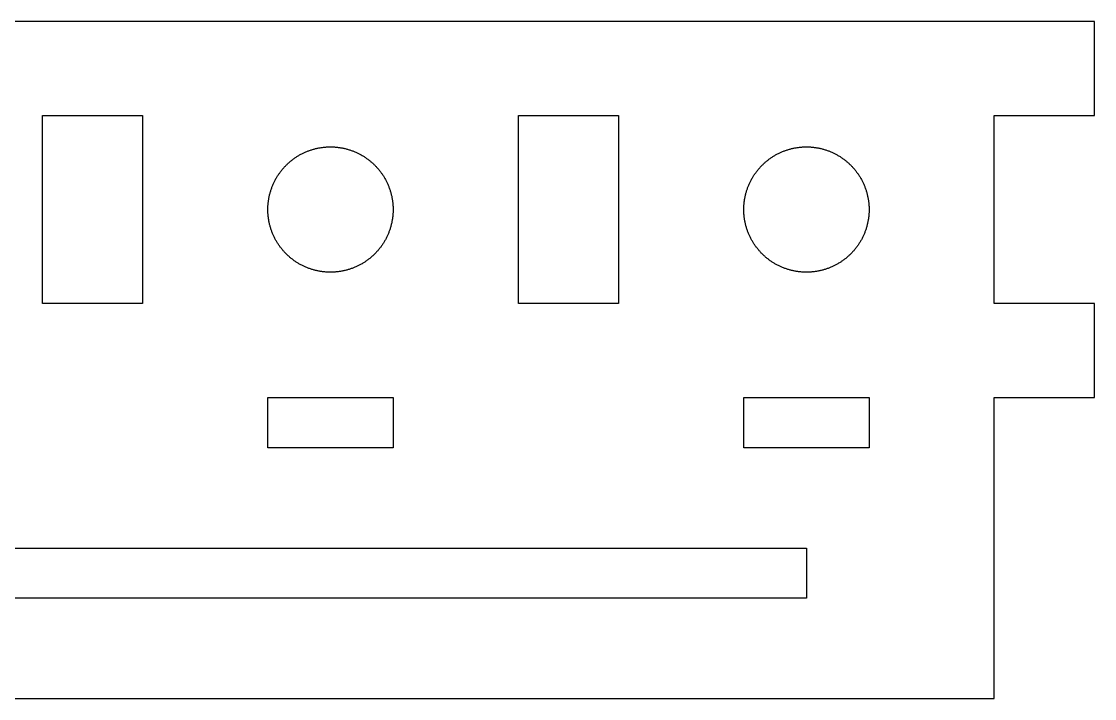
# Model space of a CAD drawing. Header units: metres. Extents: x -160 to 479, y -45 to 506.
# Drawn here: x 66.3 to 152, y 75 to 129 of the extents above; entities that cross this region are included whole.
import ezdxf

# ---------------------------------------------------------------- set-up
doc = ezdxf.new("R2010")
doc.units = ezdxf.units.M

msp = doc.modelspace()

# ---------------------------------------------------------------- linework, layer by layer
for p, q in [((152, 129), (-160, 129)), ((152, 121.5), (152, 129)), ((68, 106.5), (68, 121.5)), ((68, 121.5), (76, 121.5)), ((76, 121.5), (76, 106.5)), ((106, 106.5), (106, 121.5)), ((106, 121.5), (114, 121.5)), ((114, 121.5), (114, 106.5)), ((144, 106.5), (144, 121.5)), ((144, 121.5), (152, 121.5)), ((88.3209, 118.222), (88.3741, 118.255)), ((88.3741, 118.255), (88.4278, 118.288)), ((88.4278, 118.288), (88.4819, 118.32)), ((88.4819, 118.32), (88.5364, 118.351)), ((88.5364, 118.351), (88.5912, 118.382)), ((88.5912, 118.382), (88.6465, 118.411)), ((88.6465, 118.411), (88.7021, 118.441)), ((88.7021, 118.441), (88.7581, 118.469)), ((88.7581, 118.469), (88.8144, 118.497)), ((88.8144, 118.497), (88.8711, 118.524)), ((88.8711, 118.524), (88.9281, 118.551)), ((88.9281, 118.551), (88.9855, 118.576)), ((88.9855, 118.576), (89.0431, 118.601)), ((89.0431, 118.601), (89.1011, 118.625)), ((89.1011, 118.625), (89.1594, 118.649)), ((89.1594, 118.649), (89.2179, 118.672)), ((89.2179, 118.672), (89.2768, 118.694)), ((89.2768, 118.694), (89.3359, 118.715)), ((89.3359, 118.715), (89.3953, 118.735)), ((89.3953, 118.735), (89.4549, 118.755)), ((89.4549, 118.755), (89.5148, 118.774)), ((89.5148, 118.774), (89.5749, 118.793)), ((89.5749, 118.793), (89.6352, 118.81)), ((89.6352, 118.81), (89.6958, 118.827)), ((89.6958, 118.827), (89.7565, 118.843)), ((89.7565, 118.843), (89.8175, 118.858)), ((89.8175, 118.858), (89.8786, 118.873)), ((89.8786, 118.873), (89.94, 118.886)), ((89.94, 118.886), (90.0014, 118.899)), ((90.0014, 118.899), (90.0631, 118.911)), ((90.0631, 118.911), (90.1249, 118.923)), ((90.1249, 118.923), (90.1868, 118.933)), ((90.1868, 118.933), (90.2489, 118.943)), ((90.2489, 118.943), (90.311, 118.952)), ((90.311, 118.952), (90.3733, 118.961)), ((90.3733, 118.961), (90.4357, 118.968)), ((90.4357, 118.968), (90.4982, 118.975)), ((90.4982, 118.975), (90.5607, 118.981)), ((90.5607, 118.981), (90.6234, 118.986)), ((90.6234, 118.986), (90.686, 118.99)), ((90.686, 118.99), (90.7488, 118.994)), ((90.7488, 118.994), (90.8115, 118.996)), ((90.8115, 118.996), (90.8743, 118.998)), ((90.8743, 118.998), (90.9372, 119)), ((90.9372, 119), (91, 119)), ((91, 119), (91.0628, 119)), ((91.0628, 119), (91.1256, 118.998)), ((91.1256, 118.998), (91.1884, 118.996)), ((91.1884, 118.996), (91.2512, 118.994)), ((91.2512, 118.994), (91.3139, 118.99)), ((91.3139, 118.99), (91.3766, 118.986)), ((91.3766, 118.986), (91.4393, 118.981)), ((91.4393, 118.981), (91.5018, 118.975)), ((91.5018, 118.975), (91.5643, 118.968)), ((91.5643, 118.968), (91.6267, 118.961)), ((91.6267, 118.961), (91.6889, 118.952)), ((91.6889, 118.952), (91.7511, 118.943)), ((91.7511, 118.943), (91.8132, 118.933)), ((91.8132, 118.933), (91.8751, 118.923)), ((91.8751, 118.923), (91.9369, 118.911)), ((91.9369, 118.911), (91.9985, 118.899)), ((91.9985, 118.899), (92.06, 118.886)), ((92.06, 118.886), (92.1214, 118.873)), ((92.1214, 118.873), (92.1825, 118.858)), ((92.1825, 118.858), (92.2434, 118.843)), ((92.2434, 118.843), (92.3042, 118.827)), ((92.3042, 118.827), (92.3647, 118.81)), ((92.3647, 118.81), (92.4251, 118.793)), ((92.4251, 118.793), (92.4852, 118.774)), ((92.4852, 118.774), (92.5451, 118.755)), ((92.5451, 118.755), (92.6047, 118.735)), ((92.6047, 118.735), (92.6641, 118.715)), ((92.6641, 118.715), (92.7232, 118.694)), ((92.7232, 118.694), (92.7821, 118.672)), ((92.7821, 118.672), (92.8406, 118.649)), ((92.8406, 118.649), (92.8989, 118.625)), ((92.8989, 118.625), (92.9569, 118.601)), ((92.9569, 118.601), (93.0145, 118.576)), ((93.0145, 118.576), (93.0719, 118.551)), ((93.0719, 118.551), (93.1289, 118.524)), ((93.1289, 118.524), (93.1856, 118.497)), ((93.1856, 118.497), (93.2419, 118.469)), ((93.2419, 118.469), (93.2979, 118.441)), ((93.2979, 118.441), (93.3535, 118.411)), ((93.3535, 118.411), (93.4088, 118.382)), ((93.4088, 118.382), (93.4636, 118.351)), ((93.4636, 118.351), (93.5181, 118.32)), ((93.5181, 118.32), (93.5722, 118.288)), ((93.5722, 118.288), (93.6259, 118.255)), ((93.6259, 118.255), (93.6791, 118.222)), ((126.321, 118.222), (126.374, 118.255)), ((126.374, 118.255), (126.428, 118.288)), ((126.428, 118.288), (126.482, 118.32)), ((126.482, 118.32), (126.536, 118.351)), ((126.536, 118.351), (126.591, 118.382)), ((126.591, 118.382), (126.646, 118.411)), ((126.646, 118.411), (126.702, 118.441)), ((126.702, 118.441), (126.758, 118.469)), ((126.758, 118.469), (126.814, 118.497)), ((126.814, 118.497), (126.871, 118.524)), ((126.871, 118.524), (126.928, 118.551)), ((126.928, 118.551), (126.985, 118.576)), ((126.985, 118.576), (127.043, 118.601)), ((127.043, 118.601), (127.101, 118.625)), ((127.101, 118.625), (127.159, 118.649)), ((127.159, 118.649), (127.218, 118.672)), ((127.218, 118.672), (127.277, 118.694)), ((127.277, 118.694), (127.336, 118.715)), ((127.336, 118.715), (127.395, 118.735)), ((127.395, 118.735), (127.455, 118.755)), ((127.455, 118.755), (127.515, 118.774)), ((127.515, 118.774), (127.575, 118.793)), ((127.575, 118.793), (127.635, 118.81)), ((127.635, 118.81), (127.696, 118.827)), ((127.696, 118.827), (127.757, 118.843)), ((127.757, 118.843), (127.818, 118.858)), ((127.818, 118.858), (127.879, 118.873)), ((127.879, 118.873), (127.94, 118.886)), ((127.94, 118.886), (128.001, 118.899)), ((128.001, 118.899), (128.063, 118.911)), ((128.063, 118.911), (128.125, 118.923)), ((128.125, 118.923), (128.187, 118.933)), ((128.187, 118.933), (128.249, 118.943)), ((128.249, 118.943), (128.311, 118.952)), ((128.311, 118.952), (128.373, 118.961)), ((128.373, 118.961), (128.436, 118.968)), ((128.436, 118.968), (128.498, 118.975)), ((128.498, 118.975), (128.561, 118.981)), ((128.561, 118.981), (128.623, 118.986)), ((128.623, 118.986), (128.686, 118.99)), ((128.686, 118.99), (128.749, 118.994)), ((128.749, 118.994), (128.812, 118.996)), ((128.812, 118.996), (128.874, 118.998)), ((128.874, 118.998), (128.937, 119)), ((128.937, 119), (129, 119)), ((129, 119), (129.063, 119)), ((129.063, 119), (129.126, 118.998)), ((129.126, 118.998), (129.188, 118.996)), ((129.188, 118.996), (129.251, 118.994)), ((129.251, 118.994), (129.314, 118.99)), ((129.314, 118.99), (129.377, 118.986)), ((129.377, 118.986), (129.439, 118.981)), ((129.439, 118.981), (129.502, 118.975)), ((129.502, 118.975), (129.564, 118.968)), ((129.564, 118.968), (129.627, 118.961)), ((129.627, 118.961), (129.689, 118.952)), ((129.689, 118.952), (129.751, 118.943)), ((129.751, 118.943), (129.813, 118.933)), ((129.813, 118.933), (129.875, 118.923)), ((129.875, 118.923), (129.937, 118.911)), ((129.937, 118.911), (129.999, 118.899)), ((129.999, 118.899), (130.06, 118.886)), ((130.06, 118.886), (130.121, 118.873)), ((130.121, 118.873), (130.182, 118.858)), ((130.182, 118.858), (130.243, 118.843)), ((130.243, 118.843), (130.304, 118.827)), ((130.304, 118.827), (130.365, 118.81)), ((130.365, 118.81), (130.425, 118.793)), ((130.425, 118.793), (130.485, 118.774)), ((130.485, 118.774), (130.545, 118.755)), ((130.545, 118.755), (130.605, 118.735)), ((130.605, 118.735), (130.664, 118.715)), ((130.664, 118.715), (130.723, 118.694)), ((130.723, 118.694), (130.782, 118.672)), ((130.782, 118.672), (130.841, 118.649)), ((130.841, 118.649), (130.899, 118.625)), ((130.899, 118.625), (130.957, 118.601)), ((130.957, 118.601), (131.015, 118.576)), ((131.015, 118.576), (131.072, 118.551)), ((131.072, 118.551), (131.129, 118.524)), ((131.129, 118.524), (131.186, 118.497)), ((131.186, 118.497), (131.242, 118.469)), ((131.242, 118.469), (131.298, 118.441)), ((131.298, 118.441), (131.354, 118.411)), ((131.354, 118.411), (131.409, 118.382)), ((131.409, 118.382), (131.464, 118.351)), ((131.464, 118.351), (131.518, 118.32)), ((131.518, 118.32), (131.572, 118.288)), ((131.572, 118.288), (131.626, 118.255)), ((131.626, 118.255), (131.679, 118.222)), ((87.2703, 117.33), (87.3124, 117.377)), ((87.3124, 117.377), (87.3551, 117.423)), ((87.3551, 117.423), (87.3985, 117.468)), ((87.3985, 117.468), (87.4423, 117.513)), ((87.4423, 117.513), (87.4867, 117.558)), ((87.4867, 117.558), (87.5317, 117.602)), ((87.5317, 117.602), (87.5773, 117.645)), ((87.5773, 117.645), (87.6233, 117.688)), ((87.6233, 117.688), (87.6699, 117.73)), ((87.6699, 117.73), (87.7171, 117.771)), ((87.7171, 117.771), (87.7647, 117.812)), ((87.7647, 117.812), (87.8129, 117.853)), ((87.8129, 117.853), (87.8615, 117.892)), ((87.8615, 117.892), (87.9107, 117.931)), ((87.9107, 117.931), (87.9603, 117.97)), ((87.9603, 117.97), (88.0105, 118.008)), ((88.0105, 118.008), (88.0611, 118.045)), ((88.0611, 118.045), (88.1121, 118.082)), ((88.1121, 118.082), (88.1637, 118.118)), ((88.1637, 118.118), (88.2156, 118.153)), ((88.2156, 118.153), (88.268, 118.188)), ((88.268, 118.188), (88.3209, 118.222)), ((93.6791, 118.222), (93.732, 118.188)), ((93.732, 118.188), (93.7844, 118.153)), ((93.7844, 118.153), (93.8363, 118.118)), ((93.8363, 118.118), (93.8879, 118.082)), ((93.8879, 118.082), (93.9389, 118.045)), ((93.9389, 118.045), (93.9895, 118.008)), ((93.9895, 118.008), (94.0396, 117.97)), ((94.0396, 117.97), (94.0893, 117.931)), ((94.0893, 117.931), (94.1384, 117.892)), ((94.1384, 117.892), (94.1871, 117.853)), ((94.1871, 117.853), (94.2353, 117.812)), ((94.2353, 117.812), (94.2829, 117.771)), ((94.2829, 117.771), (94.33, 117.73)), ((94.33, 117.73), (94.3767, 117.688)), ((94.3767, 117.688), (94.4227, 117.645)), ((94.4227, 117.645), (94.4683, 117.602)), ((94.4683, 117.602), (94.5132, 117.558)), ((94.5132, 117.558), (94.5577, 117.513)), ((94.5577, 117.513), (94.6015, 117.468)), ((94.6015, 117.468), (94.6448, 117.423)), ((94.6448, 117.423), (94.6876, 117.377)), ((94.6876, 117.377), (94.7297, 117.33)), ((125.27, 117.33), (125.312, 117.377)), ((125.312, 117.377), (125.355, 117.423)), ((125.355, 117.423), (125.398, 117.468)), ((125.398, 117.468), (125.442, 117.513)), ((125.442, 117.513), (125.487, 117.558)), ((125.487, 117.558), (125.532, 117.602)), ((125.532, 117.602), (125.577, 117.645)), ((125.577, 117.645), (125.623, 117.688)), ((125.623, 117.688), (125.67, 117.73)), ((125.67, 117.73), (125.717, 117.771)), ((125.717, 117.771), (125.765, 117.812)), ((125.765, 117.812), (125.813, 117.853)), ((125.813, 117.853), (125.862, 117.892)), ((125.862, 117.892), (125.911, 117.931)), ((125.911, 117.931), (125.96, 117.97)), ((125.96, 117.97), (126.01, 118.008)), ((126.01, 118.008), (126.061, 118.045)), ((126.061, 118.045), (126.112, 118.082)), ((126.112, 118.082), (126.164, 118.118)), ((126.164, 118.118), (126.216, 118.153)), ((126.216, 118.153), (126.268, 118.188)), ((126.268, 118.188), (126.321, 118.222)), ((131.679, 118.222), (131.732, 118.188)), ((131.732, 118.188), (131.784, 118.153)), ((131.784, 118.153), (131.836, 118.118)), ((131.836, 118.118), (131.888, 118.082)), ((131.888, 118.082), (131.939, 118.045)), ((131.939, 118.045), (131.99, 118.008)), ((131.99, 118.008), (132.04, 117.97)), ((132.04, 117.97), (132.089, 117.931)), ((132.089, 117.931), (132.138, 117.892)), ((132.138, 117.892), (132.187, 117.853)), ((132.187, 117.853), (132.235, 117.812)), ((132.235, 117.812), (132.283, 117.771)), ((132.283, 117.771), (132.33, 117.73)), ((132.33, 117.73), (132.377, 117.688)), ((132.377, 117.688), (132.423, 117.645)), ((132.423, 117.645), (132.468, 117.602)), ((132.468, 117.602), (132.513, 117.558)), ((132.513, 117.558), (132.558, 117.513)), ((132.558, 117.513), (132.602, 117.468)), ((132.602, 117.468), (132.645, 117.423)), ((132.645, 117.423), (132.688, 117.377)), ((132.688, 117.377), (132.73, 117.33)), ((86.6491, 116.464), (86.6804, 116.518)), ((86.6804, 116.518), (86.7124, 116.572)), ((86.7124, 116.572), (86.745, 116.626)), ((86.745, 116.626), (86.7784, 116.679)), ((86.7784, 116.679), (86.8123, 116.732)), ((86.8123, 116.732), (86.847, 116.784)), ((86.847, 116.784), (86.8823, 116.836)), ((86.8823, 116.836), (86.9183, 116.888)), ((86.9183, 116.888), (86.9549, 116.939)), ((86.9549, 116.939), (86.9922, 116.99)), ((86.9922, 116.99), (87.03, 117.04)), ((87.03, 117.04), (87.0686, 117.089)), ((87.0686, 117.089), (87.1077, 117.138)), ((87.1077, 117.138), (87.1474, 117.187)), ((87.1474, 117.187), (87.1878, 117.235)), ((87.1878, 117.235), (87.2287, 117.283)), ((87.2287, 117.283), (87.2703, 117.33)), ((94.7297, 117.33), (94.7713, 117.283)), ((94.7713, 117.283), (94.8122, 117.235)), ((94.8122, 117.235), (94.8526, 117.187)), ((94.8526, 117.187), (94.8923, 117.138)), ((94.8923, 117.138), (94.9314, 117.089)), ((94.9314, 117.089), (94.9699, 117.04)), ((94.9699, 117.04), (95.0078, 116.99)), ((95.0078, 116.99), (95.0451, 116.939)), ((95.0451, 116.939), (95.0817, 116.888)), ((95.0817, 116.888), (95.1177, 116.836)), ((95.1177, 116.836), (95.153, 116.784)), ((95.153, 116.784), (95.1876, 116.732)), ((95.1876, 116.732), (95.2216, 116.679)), ((95.2216, 116.679), (95.255, 116.626)), ((95.255, 116.626), (95.2876, 116.572)), ((95.2876, 116.572), (95.3196, 116.518)), ((95.3196, 116.518), (95.3509, 116.464)), ((124.649, 116.464), (124.68, 116.518)), ((124.68, 116.518), (124.712, 116.572)), ((124.712, 116.572), (124.745, 116.626)), ((124.745, 116.626), (124.778, 116.679)), ((124.778, 116.679), (124.812, 116.732)), ((124.812, 116.732), (124.847, 116.784)), ((124.847, 116.784), (124.882, 116.836)), ((124.882, 116.836), (124.918, 116.888)), ((124.918, 116.888), (124.955, 116.939)), ((124.955, 116.939), (124.992, 116.99)), ((124.992, 116.99), (125.03, 117.04)), ((125.03, 117.04), (125.069, 117.089)), ((125.069, 117.089), (125.108, 117.138)), ((125.108, 117.138), (125.147, 117.187)), ((125.147, 117.187), (125.188, 117.235)), ((125.188, 117.235), (125.229, 117.283)), ((125.229, 117.283), (125.27, 117.33)), ((132.73, 117.33), (132.771, 117.283)), ((132.771, 117.283), (132.812, 117.235)), ((132.812, 117.235), (132.853, 117.187)), ((132.853, 117.187), (132.892, 117.138)), ((132.892, 117.138), (132.931, 117.089)), ((132.931, 117.089), (132.97, 117.04)), ((132.97, 117.04), (133.008, 116.99)), ((133.008, 116.99), (133.045, 116.939)), ((133.045, 116.939), (133.082, 116.888)), ((133.082, 116.888), (133.118, 116.836)), ((133.118, 116.836), (133.153, 116.784)), ((133.153, 116.784), (133.188, 116.732)), ((133.188, 116.732), (133.222, 116.679)), ((133.222, 116.679), (133.255, 116.626)), ((133.255, 116.626), (133.288, 116.572)), ((133.288, 116.572), (133.32, 116.518)), ((133.32, 116.518), (133.351, 116.464)), ((86.2645, 115.605), (86.285, 115.664)), ((86.285, 115.664), (86.3063, 115.723)), ((86.3063, 115.723), (86.3284, 115.782)), ((86.3284, 115.782), (86.3511, 115.841)), ((86.3511, 115.841), (86.3746, 115.899)), ((86.3746, 115.899), (86.3988, 115.957)), ((86.3988, 115.957), (86.4238, 116.015)), ((86.4238, 116.015), (86.4495, 116.072)), ((86.4495, 116.072), (86.4759, 116.129)), ((86.4759, 116.129), (86.503, 116.186)), ((86.503, 116.186), (86.5308, 116.242)), ((86.5308, 116.242), (86.5593, 116.298)), ((86.5593, 116.298), (86.5885, 116.354)), ((86.5885, 116.354), (86.6185, 116.409)), ((86.6185, 116.409), (86.6491, 116.464)), ((95.3509, 116.464), (95.3815, 116.409)), ((95.3815, 116.409), (95.4115, 116.354)), ((95.4115, 116.354), (95.4407, 116.298)), ((95.4407, 116.298), (95.4692, 116.242)), ((95.4692, 116.242), (95.497, 116.186)), ((95.497, 116.186), (95.5241, 116.129)), ((95.5241, 116.129), (95.5505, 116.072)), ((95.5505, 116.072), (95.5762, 116.015)), ((95.5762, 116.015), (95.6012, 115.957)), ((95.6012, 115.957), (95.6254, 115.899)), ((95.6254, 115.899), (95.6489, 115.841)), ((95.6489, 115.841), (95.6716, 115.782)), ((95.6716, 115.782), (95.6937, 115.723)), ((95.6937, 115.723), (95.715, 115.664)), ((95.715, 115.664), (95.7355, 115.605)), ((124.264, 115.605), (124.285, 115.664)), ((124.285, 115.664), (124.306, 115.723)), ((124.306, 115.723), (124.328, 115.782)), ((124.328, 115.782), (124.351, 115.841)), ((124.351, 115.841), (124.375, 115.899)), ((124.375, 115.899), (124.399, 115.957)), ((124.399, 115.957), (124.424, 116.015)), ((124.424, 116.015), (124.449, 116.072)), ((124.449, 116.072), (124.476, 116.129)), ((124.476, 116.129), (124.503, 116.186)), ((124.503, 116.186), (124.531, 116.242)), ((124.531, 116.242), (124.559, 116.298)), ((124.559, 116.298), (124.589, 116.354)), ((124.589, 116.354), (124.618, 116.409)), ((124.618, 116.409), (124.649, 116.464)), ((133.351, 116.464), (133.382, 116.409)), ((133.382, 116.409), (133.411, 116.354)), ((133.411, 116.354), (133.441, 116.298)), ((133.441, 116.298), (133.469, 116.242)), ((133.469, 116.242), (133.497, 116.186)), ((133.497, 116.186), (133.524, 116.129)), ((133.524, 116.129), (133.551, 116.072)), ((133.551, 116.072), (133.576, 116.015)), ((133.576, 116.015), (133.601, 115.957)), ((133.601, 115.957), (133.625, 115.899)), ((133.625, 115.899), (133.649, 115.841)), ((133.649, 115.841), (133.672, 115.782)), ((133.672, 115.782), (133.694, 115.723)), ((133.694, 115.723), (133.715, 115.664)), ((133.715, 115.664), (133.735, 115.605)), ((86.0567, 114.751), (86.0666, 114.813)), ((86.0666, 114.813), (86.0772, 114.875)), ((86.0772, 114.875), (86.0886, 114.937)), ((86.0886, 114.937), (86.1007, 114.999)), ((86.1007, 114.999), (86.1136, 115.06)), ((86.1136, 115.06), (86.1274, 115.121)), ((86.1274, 115.121), (86.1418, 115.182)), ((86.1418, 115.182), (86.1571, 115.243)), ((86.1571, 115.243), (86.1731, 115.304)), ((86.1731, 115.304), (86.1898, 115.365)), ((86.1898, 115.365), (86.2074, 115.425)), ((86.2074, 115.425), (86.2257, 115.485)), ((86.2257, 115.485), (86.2447, 115.545)), ((86.2447, 115.545), (86.2645, 115.605)), ((95.7355, 115.605), (95.7553, 115.545)), ((95.7553, 115.545), (95.7743, 115.485)), ((95.7743, 115.485), (95.7926, 115.425)), ((95.7926, 115.425), (95.8101, 115.365)), ((95.8101, 115.365), (95.8269, 115.304)), ((95.8269, 115.304), (95.8429, 115.243)), ((95.8429, 115.243), (95.8582, 115.182)), ((95.8582, 115.182), (95.8726, 115.121)), ((95.8726, 115.121), (95.8863, 115.06)), ((95.8863, 115.06), (95.8993, 114.999)), ((95.8993, 114.999), (95.9114, 114.937)), ((95.9114, 114.937), (95.9228, 114.875)), ((95.9228, 114.875), (95.9334, 114.813)), ((95.9334, 114.813), (95.9433, 114.751)), ((124.057, 114.751), (124.067, 114.813)), ((124.067, 114.813), (124.077, 114.875)), ((124.077, 114.875), (124.089, 114.937)), ((124.089, 114.937), (124.101, 114.999)), ((124.101, 114.999), (124.114, 115.06)), ((124.114, 115.06), (124.127, 115.121)), ((124.127, 115.121), (124.142, 115.182)), ((124.142, 115.182), (124.157, 115.243)), ((124.157, 115.243), (124.173, 115.304)), ((124.173, 115.304), (124.19, 115.365)), ((124.19, 115.365), (124.207, 115.425)), ((124.207, 115.425), (124.226, 115.485)), ((124.226, 115.485), (124.245, 115.545)), ((124.245, 115.545), (124.264, 115.605)), ((133.735, 115.605), (133.755, 115.545)), ((133.755, 115.545), (133.774, 115.485)), ((133.774, 115.485), (133.793, 115.425)), ((133.793, 115.425), (133.81, 115.365)), ((133.81, 115.365), (133.827, 115.304)), ((133.827, 115.304), (133.843, 115.243)), ((133.843, 115.243), (133.858, 115.182)), ((133.858, 115.182), (133.873, 115.121)), ((133.873, 115.121), (133.886, 115.06)), ((133.886, 115.06), (133.899, 114.999)), ((133.899, 114.999), (133.911, 114.937)), ((133.911, 114.937), (133.923, 114.875)), ((133.923, 114.875), (133.933, 114.813)), ((133.933, 114.813), (133.943, 114.751)), ((86, 114), (86.0004, 114.063)), ((86.0004, 113.937), (86, 114)), ((86.0004, 114.063), (86.0016, 114.126)), ((86.0016, 114.126), (86.0035, 114.188)), ((86.0035, 114.188), (86.0063, 114.251)), ((86.0063, 114.251), (86.0099, 114.314)), ((86.0099, 114.314), (86.0142, 114.377)), ((86.0142, 114.377), (86.0193, 114.439)), ((86.0193, 114.439), (86.0252, 114.502)), ((86.0252, 114.502), (86.0319, 114.564)), ((86.0319, 114.564), (86.0394, 114.627)), ((86.0394, 114.627), (86.0477, 114.689)), ((86.0477, 114.689), (86.0567, 114.751)), ((95.9433, 114.751), (95.9523, 114.689)), ((95.9523, 114.689), (95.9606, 114.627)), ((95.9606, 114.627), (95.968, 114.564)), ((95.968, 114.564), (95.9747, 114.502)), ((95.9747, 114.502), (95.9807, 114.439)), ((95.9807, 114.439), (95.9858, 114.377)), ((95.9858, 114.377), (95.9901, 114.314)), ((95.9901, 114.314), (95.9937, 114.251)), ((95.9937, 114.251), (95.9964, 114.188)), ((95.9964, 114.188), (95.9984, 114.126)), ((95.9984, 114.126), (95.9996, 114.063)), ((95.9996, 114.063), (96, 114)), ((96, 114), (95.9996, 113.937)), ((124, 114.063), (124.002, 114.126)), ((124, 114), (124, 114.063)), ((124, 113.937), (124, 114)), ((124.002, 114.126), (124.004, 114.188)), ((124.004, 114.188), (124.006, 114.251)), ((124.006, 114.251), (124.01, 114.314)), ((124.01, 114.314), (124.014, 114.377)), ((124.014, 114.377), (124.019, 114.439)), ((124.019, 114.439), (124.025, 114.502)), ((124.025, 114.502), (124.032, 114.564)), ((124.032, 114.564), (124.039, 114.627)), ((124.039, 114.627), (124.048, 114.689)), ((124.048, 114.689), (124.057, 114.751)), ((133.943, 114.751), (133.952, 114.689)), ((133.952, 114.689), (133.961, 114.627)), ((133.961, 114.627), (133.968, 114.564)), ((133.968, 114.564), (133.975, 114.502)), ((133.975, 114.502), (133.981, 114.439)), ((133.981, 114.439), (133.986, 114.377)), ((133.986, 114.377), (133.99, 114.314)), ((133.99, 114.314), (133.994, 114.251)), ((133.994, 114.251), (133.996, 114.188)), ((133.996, 114.188), (133.998, 114.126)), ((133.998, 114.126), (134, 114.063)), ((134, 114.063), (134, 114)), ((134, 114), (134, 113.937)), ((86.0016, 113.874), (86.0004, 113.937)), ((86.0035, 113.812), (86.0016, 113.874)), ((86.0063, 113.749), (86.0035, 113.812)), ((86.0099, 113.686), (86.0063, 113.749)), ((86.0142, 113.623), (86.0099, 113.686)), ((86.0193, 113.561), (86.0142, 113.623)), ((86.0252, 113.498), (86.0193, 113.561)), ((86.0319, 113.436), (86.0252, 113.498)), ((86.0394, 113.373), (86.0319, 113.436)), ((86.0477, 113.311), (86.0394, 113.373)), ((86.0567, 113.249), (86.0477, 113.311)), ((86.0666, 113.187), (86.0567, 113.249)), ((86.0772, 113.125), (86.0666, 113.187)), ((86.0886, 113.063), (86.0772, 113.125)), ((95.9228, 113.125), (95.9114, 113.063)), ((95.9334, 113.187), (95.9228, 113.125)), ((95.9433, 113.249), (95.9334, 113.187)), ((95.9523, 113.311), (95.9433, 113.249)), ((95.9606, 113.373), (95.9523, 113.311)), ((95.968, 113.436), (95.9606, 113.373)), ((95.9747, 113.498), (95.968, 113.436)), ((95.9807, 113.561), (95.9747, 113.498)), ((95.9858, 113.623), (95.9807, 113.561)), ((95.9901, 113.686), (95.9858, 113.623)), ((95.9937, 113.749), (95.9901, 113.686)), ((95.9964, 113.812), (95.9937, 113.749)), ((95.9984, 113.874), (95.9964, 113.812)), ((95.9996, 113.937), (95.9984, 113.874)), ((124.002, 113.874), (124, 113.937)), ((124.004, 113.812), (124.002, 113.874)), ((124.006, 113.749), (124.004, 113.812)), ((124.01, 113.686), (124.006, 113.749)), ((124.014, 113.623), (124.01, 113.686)), ((124.019, 113.561), (124.014, 113.623)), ((124.025, 113.498), (124.019, 113.561)), ((124.032, 113.436), (124.025, 113.498)), ((124.039, 113.373), (124.032, 113.436)), ((124.048, 113.311), (124.039, 113.373)), ((124.057, 113.249), (124.048, 113.311)), ((124.067, 113.187), (124.057, 113.249)), ((124.077, 113.125), (124.067, 113.187)), ((124.089, 113.063), (124.077, 113.125)), ((133.923, 113.125), (133.911, 113.063)), ((133.933, 113.187), (133.923, 113.125)), ((133.943, 113.249), (133.933, 113.187)), ((133.952, 113.311), (133.943, 113.249)), ((133.961, 113.373), (133.952, 113.311)), ((133.968, 113.436), (133.961, 113.373)), ((133.975, 113.498), (133.968, 113.436)), ((133.981, 113.561), (133.975, 113.498)), ((133.986, 113.623), (133.981, 113.561)), ((133.99, 113.686), (133.986, 113.623)), ((133.994, 113.749), (133.99, 113.686)), ((133.996, 113.812), (133.994, 113.749)), ((133.998, 113.874), (133.996, 113.812)), ((134, 113.937), (133.998, 113.874)), ((86.1007, 113.001), (86.0886, 113.063)), ((86.1136, 112.94), (86.1007, 113.001)), ((86.1274, 112.879), (86.1136, 112.94)), ((86.1418, 112.818), (86.1274, 112.879)), ((86.1571, 112.757), (86.1418, 112.818)), ((86.1731, 112.696), (86.1571, 112.757)), ((86.1898, 112.635), (86.1731, 112.696)), ((86.2074, 112.575), (86.1898, 112.635)), ((86.2257, 112.515), (86.2074, 112.575)), ((86.2447, 112.455), (86.2257, 112.515)), ((86.2645, 112.395), (86.2447, 112.455)), ((86.285, 112.336), (86.2645, 112.395)), ((86.3063, 112.277), (86.285, 112.336)), ((86.3284, 112.218), (86.3063, 112.277)), ((95.6937, 112.277), (95.6716, 112.218)), ((95.715, 112.336), (95.6937, 112.277)), ((95.7355, 112.395), (95.715, 112.336)), ((95.7553, 112.455), (95.7355, 112.395)), ((95.7743, 112.515), (95.7553, 112.455)), ((95.7926, 112.575), (95.7743, 112.515)), ((95.8101, 112.635), (95.7926, 112.575)), ((95.8269, 112.696), (95.8101, 112.635)), ((95.8429, 112.757), (95.8269, 112.696)), ((95.8582, 112.818), (95.8429, 112.757)), ((95.8726, 112.879), (95.8582, 112.818)), ((95.8863, 112.94), (95.8726, 112.879)), ((95.8993, 113.001), (95.8863, 112.94)), ((95.9114, 113.063), (95.8993, 113.001)), ((124.101, 113.001), (124.089, 113.063)), ((124.114, 112.94), (124.101, 113.001)), ((124.127, 112.879), (124.114, 112.94)), ((124.142, 112.818), (124.127, 112.879)), ((124.157, 112.757), (124.142, 112.818)), ((124.173, 112.696), (124.157, 112.757)), ((124.19, 112.635), (124.173, 112.696)), ((124.207, 112.575), (124.19, 112.635)), ((124.226, 112.515), (124.207, 112.575)), ((124.245, 112.455), (124.226, 112.515)), ((124.264, 112.395), (124.245, 112.455)), ((124.285, 112.336), (124.264, 112.395)), ((124.306, 112.277), (124.285, 112.336)), ((124.328, 112.218), (124.306, 112.277)), ((133.694, 112.277), (133.672, 112.218)), ((133.715, 112.336), (133.694, 112.277)), ((133.735, 112.395), (133.715, 112.336)), ((133.755, 112.455), (133.735, 112.395)), ((133.774, 112.515), (133.755, 112.455)), ((133.793, 112.575), (133.774, 112.515)), ((133.81, 112.635), (133.793, 112.575)), ((133.827, 112.696), (133.81, 112.635)), ((133.843, 112.757), (133.827, 112.696)), ((133.858, 112.818), (133.843, 112.757)), ((133.873, 112.879), (133.858, 112.818)), ((133.886, 112.94), (133.873, 112.879)), ((133.899, 113.001), (133.886, 112.94)), ((133.911, 113.063), (133.899, 113.001)), ((86.3511, 112.159), (86.3284, 112.218)), ((86.3746, 112.101), (86.3511, 112.159)), ((86.3988, 112.043), (86.3746, 112.101)), ((86.4238, 111.985), (86.3988, 112.043)), ((86.4495, 111.928), (86.4238, 111.985)), ((86.4759, 111.871), (86.4495, 111.928)), ((86.503, 111.814), (86.4759, 111.871)), ((86.5308, 111.758), (86.503, 111.814)), ((86.5593, 111.702), (86.5308, 111.758)), ((86.5885, 111.646), (86.5593, 111.702)), ((86.6185, 111.591), (86.5885, 111.646)), ((86.6491, 111.536), (86.6185, 111.591)), ((86.6804, 111.482), (86.6491, 111.536)), ((86.7124, 111.428), (86.6804, 111.482)), ((86.745, 111.374), (86.7124, 111.428)), ((86.7784, 111.321), (86.745, 111.374)), ((95.255, 111.374), (95.2216, 111.321)), ((95.2876, 111.428), (95.255, 111.374)), ((95.3196, 111.482), (95.2876, 111.428)), ((95.3509, 111.536), (95.3196, 111.482)), ((95.3815, 111.591), (95.3509, 111.536)), ((95.4115, 111.646), (95.3815, 111.591)), ((95.4407, 111.702), (95.4115, 111.646)), ((95.4692, 111.758), (95.4407, 111.702)), ((95.497, 111.814), (95.4692, 111.758)), ((95.5241, 111.871), (95.497, 111.814)), ((95.5505, 111.928), (95.5241, 111.871)), ((95.5762, 111.985), (95.5505, 111.928)), ((95.6012, 112.043), (95.5762, 111.985)), ((95.6254, 112.101), (95.6012, 112.043)), ((95.6489, 112.159), (95.6254, 112.101)), ((95.6716, 112.218), (95.6489, 112.159)), ((124.351, 112.159), (124.328, 112.218)), ((124.375, 112.101), (124.351, 112.159)), ((124.399, 112.043), (124.375, 112.101)), ((124.424, 111.985), (124.399, 112.043)), ((124.449, 111.928), (124.424, 111.985)), ((124.476, 111.871), (124.449, 111.928)), ((124.503, 111.814), (124.476, 111.871)), ((124.531, 111.758), (124.503, 111.814)), ((124.559, 111.702), (124.531, 111.758)), ((124.589, 111.646), (124.559, 111.702)), ((124.618, 111.591), (124.589, 111.646)), ((124.649, 111.536), (124.618, 111.591)), ((124.68, 111.482), (124.649, 111.536)), ((124.712, 111.428), (124.68, 111.482)), ((124.745, 111.374), (124.712, 111.428)), ((124.778, 111.321), (124.745, 111.374)), ((133.255, 111.374), (133.222, 111.321)), ((133.288, 111.428), (133.255, 111.374)), ((133.32, 111.482), (133.288, 111.428)), ((133.351, 111.536), (133.32, 111.482)), ((133.382, 111.591), (133.351, 111.536)), ((133.411, 111.646), (133.382, 111.591)), ((133.441, 111.702), (133.411, 111.646)), ((133.469, 111.758), (133.441, 111.702)), ((133.497, 111.814), (133.469, 111.758)), ((133.524, 111.871), (133.497, 111.814)), ((133.551, 111.928), (133.524, 111.871)), ((133.576, 111.985), (133.551, 111.928)), ((133.601, 112.043), (133.576, 111.985)), ((133.625, 112.101), (133.601, 112.043)), ((133.649, 112.159), (133.625, 112.101)), ((133.672, 112.218), (133.649, 112.159)), ((86.8123, 111.268), (86.7784, 111.321)), ((86.847, 111.216), (86.8123, 111.268)), ((86.8823, 111.164), (86.847, 111.216)), ((86.9183, 111.112), (86.8823, 111.164)), ((86.9549, 111.061), (86.9183, 111.112)), ((86.9922, 111.01), (86.9549, 111.061)), ((87.03, 110.96), (86.9922, 111.01)), ((87.0686, 110.911), (87.03, 110.96)), ((87.1077, 110.862), (87.0686, 110.911)), ((87.1474, 110.813), (87.1077, 110.862)), ((87.1878, 110.765), (87.1474, 110.813)), ((87.2287, 110.717), (87.1878, 110.765)), ((87.2703, 110.67), (87.2287, 110.717)), ((87.3124, 110.623), (87.2703, 110.67)), ((87.3551, 110.577), (87.3124, 110.623)), ((87.3985, 110.532), (87.3551, 110.577)), ((87.4423, 110.487), (87.3985, 110.532)), ((94.6015, 110.532), (94.5577, 110.487)), ((94.6448, 110.577), (94.6015, 110.532)), ((94.6876, 110.623), (94.6448, 110.577)), ((94.7297, 110.67), (94.6876, 110.623)), ((94.7713, 110.717), (94.7297, 110.67)), ((94.8122, 110.765), (94.7713, 110.717)), ((94.8526, 110.813), (94.8122, 110.765)), ((94.8923, 110.862), (94.8526, 110.813)), ((94.9314, 110.911), (94.8923, 110.862)), ((94.9699, 110.96), (94.9314, 110.911)), ((95.0078, 111.01), (94.9699, 110.96)), ((95.0451, 111.061), (95.0078, 111.01)), ((95.0817, 111.112), (95.0451, 111.061)), ((95.1177, 111.164), (95.0817, 111.112)), ((95.153, 111.216), (95.1177, 111.164)), ((95.1876, 111.268), (95.153, 111.216)), ((95.2216, 111.321), (95.1876, 111.268)), ((124.812, 111.268), (124.778, 111.321)), ((124.847, 111.216), (124.812, 111.268)), ((124.882, 111.164), (124.847, 111.216)), ((124.918, 111.112), (124.882, 111.164)), ((124.955, 111.061), (124.918, 111.112)), ((124.992, 111.01), (124.955, 111.061)), ((125.03, 110.96), (124.992, 111.01)), ((125.069, 110.911), (125.03, 110.96)), ((125.108, 110.862), (125.069, 110.911)), ((125.147, 110.813), (125.108, 110.862)), ((125.188, 110.765), (125.147, 110.813)), ((125.229, 110.717), (125.188, 110.765)), ((125.27, 110.67), (125.229, 110.717)), ((125.312, 110.623), (125.27, 110.67)), ((125.355, 110.577), (125.312, 110.623)), ((125.398, 110.532), (125.355, 110.577)), ((125.442, 110.487), (125.398, 110.532)), ((132.602, 110.532), (132.558, 110.487)), ((132.645, 110.577), (132.602, 110.532)), ((132.688, 110.623), (132.645, 110.577)), ((132.73, 110.67), (132.688, 110.623)), ((132.771, 110.717), (132.73, 110.67)), ((132.812, 110.765), (132.771, 110.717)), ((132.853, 110.813), (132.812, 110.765)), ((132.892, 110.862), (132.853, 110.813)), ((132.931, 110.911), (132.892, 110.862)), ((132.97, 110.96), (132.931, 110.911)), ((133.008, 111.01), (132.97, 110.96)), ((133.045, 111.061), (133.008, 111.01)), ((133.082, 111.112), (133.045, 111.061)), ((133.118, 111.164), (133.082, 111.112)), ((133.153, 111.216), (133.118, 111.164)), ((133.188, 111.268), (133.153, 111.216)), ((133.222, 111.321), (133.188, 111.268)), ((87.4867, 110.442), (87.4423, 110.487)), ((87.5317, 110.398), (87.4867, 110.442)), ((87.5773, 110.355), (87.5317, 110.398)), ((87.6233, 110.312), (87.5773, 110.355)), ((87.6699, 110.27), (87.6233, 110.312)), ((87.7171, 110.229), (87.6699, 110.27)), ((87.7647, 110.188), (87.7171, 110.229)), ((87.8129, 110.147), (87.7647, 110.188)), ((87.8615, 110.108), (87.8129, 110.147)), ((87.9107, 110.069), (87.8615, 110.108)), ((87.9603, 110.03), (87.9107, 110.069)), ((88.0105, 109.992), (87.9603, 110.03)), ((88.0611, 109.955), (88.0105, 109.992)), ((88.1121, 109.918), (88.0611, 109.955)), ((88.1637, 109.882), (88.1121, 109.918)), ((88.2156, 109.847), (88.1637, 109.882)), ((88.268, 109.812), (88.2156, 109.847)), ((88.3209, 109.778), (88.268, 109.812)), ((88.3741, 109.745), (88.3209, 109.778)), ((88.4278, 109.712), (88.3741, 109.745)), ((88.4819, 109.68), (88.4278, 109.712)), ((88.5364, 109.649), (88.4819, 109.68)), ((93.5181, 109.68), (93.4636, 109.649)), ((93.5722, 109.712), (93.5181, 109.68)), ((93.6259, 109.745), (93.5722, 109.712)), ((93.6791, 109.778), (93.6259, 109.745)), ((93.732, 109.812), (93.6791, 109.778)), ((93.7844, 109.847), (93.732, 109.812)), ((93.8363, 109.882), (93.7844, 109.847)), ((93.8879, 109.918), (93.8363, 109.882)), ((93.9389, 109.955), (93.8879, 109.918)), ((93.9895, 109.992), (93.9389, 109.955)), ((94.0396, 110.03), (93.9895, 109.992)), ((94.0893, 110.069), (94.0396, 110.03)), ((94.1384, 110.108), (94.0893, 110.069)), ((94.1871, 110.147), (94.1384, 110.108)), ((94.2353, 110.188), (94.1871, 110.147)), ((94.2829, 110.229), (94.2353, 110.188)), ((94.33, 110.27), (94.2829, 110.229)), ((94.3767, 110.312), (94.33, 110.27)), ((94.4227, 110.355), (94.3767, 110.312)), ((94.4683, 110.398), (94.4227, 110.355)), ((94.5132, 110.442), (94.4683, 110.398)), ((94.5577, 110.487), (94.5132, 110.442)), ((125.487, 110.442), (125.442, 110.487)), ((125.532, 110.398), (125.487, 110.442)), ((125.577, 110.355), (125.532, 110.398)), ((125.623, 110.312), (125.577, 110.355)), ((125.67, 110.27), (125.623, 110.312)), ((125.717, 110.229), (125.67, 110.27)), ((125.765, 110.188), (125.717, 110.229)), ((125.813, 110.147), (125.765, 110.188)), ((125.862, 110.108), (125.813, 110.147)), ((125.911, 110.069), (125.862, 110.108)), ((125.96, 110.03), (125.911, 110.069)), ((126.01, 109.992), (125.96, 110.03)), ((126.061, 109.955), (126.01, 109.992)), ((126.112, 109.918), (126.061, 109.955)), ((126.164, 109.882), (126.112, 109.918)), ((126.216, 109.847), (126.164, 109.882)), ((126.268, 109.812), (126.216, 109.847)), ((126.321, 109.778), (126.268, 109.812)), ((126.374, 109.745), (126.321, 109.778)), ((126.428, 109.712), (126.374, 109.745)), ((126.482, 109.68), (126.428, 109.712)), ((126.536, 109.649), (126.482, 109.68)), ((131.518, 109.68), (131.464, 109.649)), ((131.572, 109.712), (131.518, 109.68)), ((131.626, 109.745), (131.572, 109.712)), ((131.679, 109.778), (131.626, 109.745)), ((131.732, 109.812), (131.679, 109.778)), ((131.784, 109.847), (131.732, 109.812)), ((131.836, 109.882), (131.784, 109.847)), ((131.888, 109.918), (131.836, 109.882)), ((131.939, 109.955), (131.888, 109.918)), ((131.99, 109.992), (131.939, 109.955)), ((132.04, 110.03), (131.99, 109.992)), ((132.089, 110.069), (132.04, 110.03)), ((132.138, 110.108), (132.089, 110.069)), ((132.187, 110.147), (132.138, 110.108)), ((132.235, 110.188), (132.187, 110.147)), ((132.283, 110.229), (132.235, 110.188)), ((132.33, 110.27), (132.283, 110.229)), ((132.377, 110.312), (132.33, 110.27)), ((132.423, 110.355), (132.377, 110.312)), ((132.468, 110.398), (132.423, 110.355)), ((132.513, 110.442), (132.468, 110.398)), ((132.558, 110.487), (132.513, 110.442)), ((88.5912, 109.618), (88.5364, 109.649)), ((88.6465, 109.589), (88.5912, 109.618)), ((88.7021, 109.559), (88.6465, 109.589)), ((88.7581, 109.531), (88.7021, 109.559)), ((88.8144, 109.503), (88.7581, 109.531)), ((88.8711, 109.476), (88.8144, 109.503)), ((88.9281, 109.449), (88.8711, 109.476)), ((88.9855, 109.424), (88.9281, 109.449)), ((89.0431, 109.399), (88.9855, 109.424)), ((89.1011, 109.375), (89.0431, 109.399)), ((89.1594, 109.351), (89.1011, 109.375)), ((89.2179, 109.328), (89.1594, 109.351)), ((89.2768, 109.306), (89.2179, 109.328)), ((89.3359, 109.285), (89.2768, 109.306)), ((89.3953, 109.265), (89.3359, 109.285)), ((89.4549, 109.245), (89.3953, 109.265)), ((89.5148, 109.226), (89.4549, 109.245)), ((89.5749, 109.207), (89.5148, 109.226)), ((89.6352, 109.19), (89.5749, 109.207)), ((89.6958, 109.173), (89.6352, 109.19)), ((89.7565, 109.157), (89.6958, 109.173)), ((89.8175, 109.142), (89.7565, 109.157)), ((89.8786, 109.127), (89.8175, 109.142)), ((89.94, 109.114), (89.8786, 109.127)), ((90.0014, 109.101), (89.94, 109.114)), ((90.0631, 109.089), (90.0014, 109.101)), ((90.1249, 109.077), (90.0631, 109.089)), ((90.1868, 109.067), (90.1249, 109.077)), ((90.2489, 109.057), (90.1868, 109.067)), ((90.311, 109.048), (90.2489, 109.057)), ((90.3733, 109.039), (90.311, 109.048)), ((90.4357, 109.032), (90.3733, 109.039)), ((90.4982, 109.025), (90.4357, 109.032)), ((90.5607, 109.019), (90.4982, 109.025)), ((90.6234, 109.014), (90.5607, 109.019)), ((90.686, 109.01), (90.6234, 109.014)), ((90.7488, 109.006), (90.686, 109.01)), ((90.8115, 109.004), (90.7488, 109.006)), ((90.8743, 109.002), (90.8115, 109.004)), ((90.9372, 109), (90.8743, 109.002)), ((91, 109), (90.9372, 109)), ((91.0628, 109), (91, 109)), ((91.1256, 109.002), (91.0628, 109)), ((91.1884, 109.004), (91.1256, 109.002)), ((91.2512, 109.006), (91.1884, 109.004)), ((91.3139, 109.01), (91.2512, 109.006)), ((91.3766, 109.014), (91.3139, 109.01)), ((91.4393, 109.019), (91.3766, 109.014)), ((91.5018, 109.025), (91.4393, 109.019)), ((91.5643, 109.032), (91.5018, 109.025)), ((91.6267, 109.039), (91.5643, 109.032)), ((91.6889, 109.048), (91.6267, 109.039)), ((91.7511, 109.057), (91.6889, 109.048)), ((91.8132, 109.067), (91.7511, 109.057)), ((91.8751, 109.077), (91.8132, 109.067)), ((91.9369, 109.089), (91.8751, 109.077)), ((91.9985, 109.101), (91.9369, 109.089)), ((92.06, 109.114), (91.9985, 109.101)), ((92.1214, 109.127), (92.06, 109.114)), ((92.1825, 109.142), (92.1214, 109.127)), ((92.2434, 109.157), (92.1825, 109.142)), ((92.3042, 109.173), (92.2434, 109.157)), ((92.3647, 109.19), (92.3042, 109.173)), ((92.4251, 109.207), (92.3647, 109.19)), ((92.4852, 109.226), (92.4251, 109.207)), ((92.5451, 109.245), (92.4852, 109.226)), ((92.6047, 109.265), (92.5451, 109.245)), ((92.6641, 109.285), (92.6047, 109.265)), ((92.7232, 109.306), (92.6641, 109.285)), ((92.7821, 109.328), (92.7232, 109.306)), ((92.8406, 109.351), (92.7821, 109.328)), ((92.8989, 109.375), (92.8406, 109.351)), ((92.9569, 109.399), (92.8989, 109.375)), ((93.0145, 109.424), (92.9569, 109.399)), ((93.0719, 109.449), (93.0145, 109.424)), ((93.1289, 109.476), (93.0719, 109.449)), ((93.1856, 109.503), (93.1289, 109.476)), ((93.2419, 109.531), (93.1856, 109.503)), ((93.2979, 109.559), (93.2419, 109.531)), ((93.3535, 109.589), (93.2979, 109.559)), ((93.4088, 109.618), (93.3535, 109.589)), ((93.4636, 109.649), (93.4088, 109.618)), ((126.591, 109.618), (126.536, 109.649)), ((126.646, 109.589), (126.591, 109.618)), ((126.702, 109.559), (126.646, 109.589)), ((126.758, 109.531), (126.702, 109.559)), ((126.814, 109.503), (126.758, 109.531)), ((126.871, 109.476), (126.814, 109.503)), ((126.928, 109.449), (126.871, 109.476)), ((126.985, 109.424), (126.928, 109.449)), ((127.043, 109.399), (126.985, 109.424)), ((127.101, 109.375), (127.043, 109.399)), ((127.159, 109.351), (127.101, 109.375)), ((127.218, 109.328), (127.159, 109.351)), ((127.277, 109.306), (127.218, 109.328)), ((127.336, 109.285), (127.277, 109.306)), ((127.395, 109.265), (127.336, 109.285)), ((127.455, 109.245), (127.395, 109.265)), ((127.515, 109.226), (127.455, 109.245)), ((127.575, 109.207), (127.515, 109.226)), ((127.635, 109.19), (127.575, 109.207)), ((127.696, 109.173), (127.635, 109.19)), ((127.757, 109.157), (127.696, 109.173)), ((127.818, 109.142), (127.757, 109.157)), ((127.879, 109.127), (127.818, 109.142)), ((127.94, 109.114), (127.879, 109.127)), ((128.001, 109.101), (127.94, 109.114)), ((128.063, 109.089), (128.001, 109.101)), ((128.125, 109.077), (128.063, 109.089)), ((128.187, 109.067), (128.125, 109.077)), ((128.249, 109.057), (128.187, 109.067)), ((128.311, 109.048), (128.249, 109.057)), ((128.373, 109.039), (128.311, 109.048)), ((128.436, 109.032), (128.373, 109.039)), ((128.498, 109.025), (128.436, 109.032)), ((128.561, 109.019), (128.498, 109.025)), ((128.623, 109.014), (128.561, 109.019)), ((128.686, 109.01), (128.623, 109.014)), ((128.749, 109.006), (128.686, 109.01)), ((128.812, 109.004), (128.749, 109.006)), ((128.874, 109.002), (128.812, 109.004)), ((128.937, 109), (128.874, 109.002)), ((129, 109), (128.937, 109)), ((129.063, 109), (129, 109)), ((129.126, 109.002), (129.063, 109)), ((129.188, 109.004), (129.126, 109.002)), ((129.251, 109.006), (129.188, 109.004)), ((129.314, 109.01), (129.251, 109.006)), ((129.377, 109.014), (129.314, 109.01)), ((129.439, 109.019), (129.377, 109.014)), ((129.502, 109.025), (129.439, 109.019)), ((129.564, 109.032), (129.502, 109.025)), ((129.627, 109.039), (129.564, 109.032)), ((129.689, 109.048), (129.627, 109.039)), ((129.751, 109.057), (129.689, 109.048)), ((129.813, 109.067), (129.751, 109.057)), ((129.875, 109.077), (129.813, 109.067)), ((129.937, 109.089), (129.875, 109.077)), ((129.999, 109.101), (129.937, 109.089)), ((130.06, 109.114), (129.999, 109.101)), ((130.121, 109.127), (130.06, 109.114)), ((130.182, 109.142), (130.121, 109.127)), ((130.243, 109.157), (130.182, 109.142)), ((130.304, 109.173), (130.243, 109.157)), ((130.365, 109.19), (130.304, 109.173)), ((130.425, 109.207), (130.365, 109.19)), ((130.485, 109.226), (130.425, 109.207)), ((130.545, 109.245), (130.485, 109.226)), ((130.605, 109.265), (130.545, 109.245)), ((130.664, 109.285), (130.605, 109.265)), ((130.723, 109.306), (130.664, 109.285)), ((130.782, 109.328), (130.723, 109.306)), ((130.841, 109.351), (130.782, 109.328)), ((130.899, 109.375), (130.841, 109.351)), ((130.957, 109.399), (130.899, 109.375)), ((131.015, 109.424), (130.957, 109.399)), ((131.072, 109.449), (131.015, 109.424)), ((131.129, 109.476), (131.072, 109.449)), ((131.186, 109.503), (131.129, 109.476)), ((131.242, 109.531), (131.186, 109.503)), ((131.298, 109.559), (131.242, 109.531)), ((131.354, 109.589), (131.298, 109.559)), ((131.409, 109.618), (131.354, 109.589)), ((131.464, 109.649), (131.409, 109.618)), ((76, 106.5), (68, 106.5)), ((114, 106.5), (106, 106.5)), ((152, 106.5), (144, 106.5)), ((152, 99), (152, 106.5)), ((86, 95), (86, 99)), ((86, 99), (96, 99)), ((96, 99), (96, 95)), ((124, 95), (124, 99)), ((124, 99), (134, 99)), ((134, 99), (134, 95)), ((144, 99), (152, 99)), ((144, 75), (144, 99)), ((96, 95), (86, 95)), ((134, 95), (124, 95)), ((-137, 87), (129, 87)), ((129, 87), (129, 83)), ((129, 83), (-137, 83)), ((-152, 75), (144, 75))]:
    msp.add_line(p, q)

doc.saveas('drawing.dxf')
